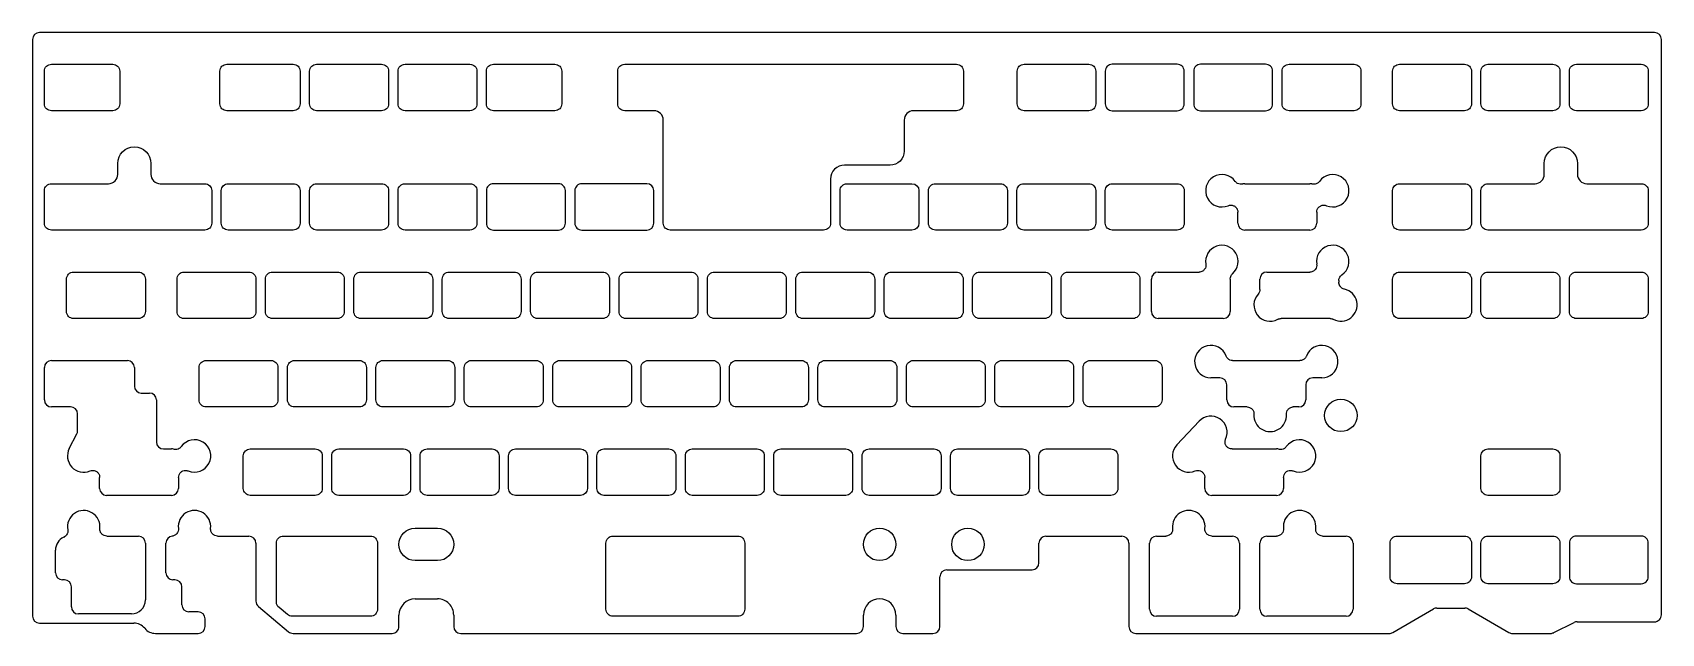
# Model space of a CAD drawing. Header units: millimetres. Extents: x -2 to 349, y -129 to 1.
import ezdxf

# ---------------------------------------------------------------- set-up
doc = ezdxf.new("R2010")
doc.units = ezdxf.units.MM
doc.layers.get('0').update_dxf_attribs({"linetype": 'CONTINUOUS'})

msp = doc.modelspace()

# ---------------------------------------------------------------- linework, layer by layer
for p, q in [((347.12, 0.73), (-0.87, 0.73)), ((-2.37, -0.77), (-2.37, -125.03)), ((348.62, -124.73), (348.62, -0.77)), ((258.85, -31.83), (272.85, -31.83)), ((257.35, -40.33), (257.35, -37.96)), ((274.35, -37.96), (274.35, -40.33)), ((272.85, -41.83), (258.85, -41.83)), ((238.71, -59.38), (238.71, -52.38)), ((240.21, -50.88), (248.98, -50.88)), ((255.71, -52.38), (255.71, -59.38)), ((262.11, -54.6), (262.11, -52.38)), ((263.61, -50.88), (272.85, -50.88)), ((279.11, -52.71), (279.11, -53.08)), ((254.21, -60.88), (240.21, -60.88)), ((277.21, -60.88), (266.65, -60.88)), ((1.68, -69.93), (18.06, -69.93)), ((256.22, -69.93), (270.72, -69.93)), ((0.18, -78.43), (0.18, -71.43)), ((19.56, -71.43), (19.56, -75.43)), ((253.47, -73.68), (251.53, -73.68)), ((275.41, -73.68), (273.47, -73.68)), ((21.06, -76.93), (22.82, -76.93)), ((254.97, -78.43), (254.97, -75.18)), ((271.97, -75.18), (271.97, -78.43)), ((5.82, -79.93), (1.68, -79.93)), ((24.32, -78.43), (24.32, -87.48)), ((259.32, -79.93), (256.47, -79.93)), ((270.47, -79.93), (269.3, -79.93)), ((7.32, -85.07), (7.32, -81.43)), ((244.22, -88.1), (248.98, -83.02)), ((5.53, -88.89), (7.15, -85.76)), ((25.82, -88.98), (27.58, -88.98)), ((256.09, -88.98), (265.71, -88.98)), ((12.08, -97.48), (12.08, -95.11)), ((29.08, -95.11), (29.08, -97.48)), ((250.21, -97.48), (250.21, -95.11)), ((267.21, -95.11), (267.21, -97.48)), ((27.58, -98.98), (13.58, -98.98)), ((265.71, -98.98), (251.71, -98.98)), ((13.62, -107.77), (20.44, -107.77)), ((37.49, -107.77), (44.25, -107.77)), ((215.99, -107.77), (232.37, -107.77)), ((239.8, -107.77), (241.8, -107.77)), ((251.74, -107.77), (256.18, -107.77)), ((263.61, -107.77), (265.67, -107.77)), ((275.62, -107.77), (280.66, -107.77)), ((2.56, -115.68), (2.56, -110.77)), ((21.94, -109.27), (21.94, -121.53)), ((26.37, -115.68), (26.37, -109.27)), ((45.75, -109.27), (45.75, -121.78)), ((214.49, -113.54), (214.49, -109.27)), ((233.87, -109.27), (233.87, -127.23)), ((238.3, -123.53), (238.3, -109.27)), ((257.68, -109.27), (257.68, -123.53)), ((262.11, -123.53), (262.11, -109.27)), ((282.16, -109.27), (282.16, -123.53)), ((194.65, -115.04), (212.99, -115.04)), ((4.49, -117.18), (4.06, -117.18)), ((5.99, -123.03), (5.99, -118.68)), ((28.3, -117.18), (27.87, -117.18)), ((29.8, -122.58), (29.8, -118.68)), ((193.15, -127.23), (193.15, -116.54)), ((80.08, -121.29), (84.88, -121.29)), ((18.94, -124.53), (7.49, -124.53)), ((33.3, -124.08), (31.3, -124.08)), ((34.8, -127.23), (34.8, -125.58)), ((46.29, -122.93), (52.78, -128.38)), ((76.58, -127.23), (76.58, -124.79)), ((88.38, -124.79), (88.38, -127.23)), ((176.66, -127.23), (176.66, -124.79)), ((183.66, -124.79), (183.66, -127.23)), ((256.18, -125.03), (239.8, -125.03)), ((280.66, -125.03), (263.61, -125.03)), ((290.74, -128.53), (299.5, -123.47)), ((300.25, -123.27), (306.24, -123.27)), ((306.99, -123.47), (315.75, -128.53)), ((330.46, -126.23), (347.12, -126.23)), ((-0.87, -126.53), (19.46, -126.53)), ((24.11, -128.73), (33.3, -128.73)), ((53.75, -128.73), (75.08, -128.73)), ((89.88, -128.73), (175.16, -128.73)), ((185.16, -128.73), (191.65, -128.73)), ((235.37, -128.73), (289.99, -128.73)), ((316.5, -128.73), (324.74, -128.73)), ((325.42, -128.57), (329.79, -126.39))]:
    msp.add_line(p, q)
for points in [[(16.4, -7.59), (16.4, -14.62, -0.414214), (14.9, -16.12), (1.68, -16.12, -0.414214), (0.18, -14.62), (0.18, -7.59, -0.414214), (1.68, -6.09), (14.9, -6.09, -0.414214)], [(55.28, -7.59), (55.28, -14.62, -0.414214), (53.78, -16.12), (39.5, -16.12, -0.414214), (38, -14.62), (38, -7.59, -0.414214), (39.5, -6.09), (53.78, -6.09, -0.414214)], [(74.33, -7.59), (74.33, -14.62, -0.414214), (72.83, -16.12), (58.83, -16.12, -0.414214), (57.33, -14.62), (57.33, -7.59, -0.414214), (58.83, -6.09), (72.83, -6.09, -0.414214)], [(93.38, -7.59), (93.38, -14.62, -0.414214), (91.88, -16.12), (77.88, -16.12, -0.414214), (76.38, -14.62), (76.38, -7.59, -0.414214), (77.88, -6.09), (91.88, -6.09, -0.414214)], [(111.65, -7.59), (111.65, -14.62, -0.414214), (110.15, -16.12), (96.93, -16.12, -0.414214), (95.43, -14.62), (95.43, -7.59, -0.414214), (96.93, -6.09), (110.15, -6.09, -0.414214)], [(198.22, -7.59), (198.22, -14.62, -0.414214), (196.72, -16.12), (187.44, -16.12, 0.414214), (185.44, -18.12), (185.44, -24.83, -0.414214), (182.44, -27.83), (172.58, -27.83, 0.414214), (169.58, -30.83), (169.58, -40.33, -0.414214), (168.08, -41.83), (135.03, -41.83, -0.414214), (133.53, -40.33), (133.53, -18.12, 0.414214), (131.53, -16.12), (125.22, -16.12, -0.414214), (123.72, -14.62), (123.72, -7.59, -0.414214), (125.22, -6.09), (196.72, -6.09, -0.414214)], [(225.23, -16.12), (211.3, -16.12, -0.414214), (209.8, -14.62), (209.8, -7.59, -0.414214), (211.3, -6.09), (225.23, -6.09, -0.414214), (226.73, -7.59), (226.73, -14.62, -0.414214)], [(228.78, -14.62, 0.414214), (230.28, -16.12), (244.28, -16.12, 0.414214), (245.78, -14.62), (245.78, -7.59, 0.414214), (244.28, -6.09), (230.28, -6.09, 0.414214), (228.78, -7.59)], [(247.83, -14.62, 0.414214), (249.33, -16.12), (263.33, -16.12, 0.414214), (264.83, -14.62), (264.83, -7.59, 0.414214), (263.33, -6.09), (249.33, -6.09, 0.414214), (247.83, -7.59)], [(266.88, -14.62), (266.88, -7.59, -0.414214), (268.38, -6.09), (282.38, -6.09, -0.414214), (283.88, -7.59), (283.88, -14.62, -0.414214), (282.38, -16.12), (268.38, -16.12, -0.414214)], [(290.69, -14.62), (290.69, -7.59, -0.414214), (292.19, -6.09), (306.19, -6.09, -0.414214), (307.69, -7.59), (307.69, -14.62, -0.414214), (306.19, -16.12), (292.19, -16.12, -0.414214)], [(326.74, -7.59), (326.74, -14.62, -0.414214), (325.24, -16.12), (311.24, -16.12, -0.414214), (309.74, -14.62), (309.74, -7.59, -0.414214), (311.24, -6.09), (325.24, -6.09, -0.414214)], [(345.79, -7.59), (345.79, -14.62, -0.414214), (344.29, -16.12), (330.29, -16.12, -0.414214), (328.79, -14.62), (328.79, -7.59, -0.414214), (330.29, -6.09), (344.29, -6.09, -0.414214)], [(1.68, -31.83), (13.98, -31.83, 0.414214), (15.98, -29.83), (15.98, -27.46, -1), (23.13, -27.46), (23.13, -29.83, 0.414214), (25.13, -31.83), (34.73, -31.83, -0.414214), (36.23, -33.33), (36.23, -40.33, -0.414214), (34.73, -41.83), (34.73, -41.83), (1.68, -41.83, -0.414214), (0.18, -40.33), (0.18, -33.33, -0.414214)], [(344.29, -41.83), (311.24, -41.83, -0.414214), (309.74, -40.33), (309.74, -33.33, -0.414214), (311.24, -31.83), (321.38, -31.83, 0.414214), (323.38, -29.83), (323.38, -27.46, -1), (330.53, -27.46), (330.53, -29.83, 0.414214), (332.53, -31.83), (344.29, -31.83, -0.414214), (345.79, -33.33), (345.79, -40.33, -0.414214)], [(55.28, -33.33), (55.28, -40.33, -0.414214), (53.78, -41.83), (39.78, -41.83, -0.414214), (38.28, -40.33), (38.28, -33.33, -0.414214), (39.78, -31.83), (53.78, -31.83, -0.414214)], [(57.33, -40.33), (57.33, -33.33, -0.414214), (58.83, -31.83), (72.83, -31.83, -0.414214), (74.33, -33.33), (74.33, -40.33, -0.414214), (72.83, -41.83), (58.83, -41.83, -0.414214)], [(91.88, -41.83), (77.88, -41.83, -0.414214), (76.38, -40.33), (76.38, -33.33, -0.414214), (77.88, -31.83), (91.88, -31.83, -0.414214), (93.38, -33.33), (93.38, -40.33, -0.414214)], [(95.43, -40.33, 0.414214), (96.93, -41.83), (110.93, -41.83, 0.414214), (112.43, -40.33), (112.43, -33.33, 0.414214), (110.93, -31.83), (96.93, -31.83, 0.414214), (95.43, -33.33)], [(114.48, -40.33, 0.414214), (115.98, -41.83), (129.98, -41.83, 0.414213), (131.48, -40.33), (131.48, -33.33, 0.414213), (129.98, -31.83), (115.98, -31.83, 0.414214), (114.48, -33.33)], [(188.63, -33.33), (188.63, -40.33, -0.414213), (187.13, -41.83), (173.13, -41.83, -0.414214), (171.63, -40.33), (171.63, -33.33, -0.414214), (173.13, -31.83), (187.13, -31.83, -0.414213)], [(190.68, -40.33), (190.68, -33.33, -0.414214), (192.18, -31.83), (206.18, -31.83, -0.414214), (207.68, -33.33), (207.68, -40.33, -0.414214), (206.18, -41.83), (192.18, -41.83, -0.414214)], [(209.73, -40.33), (209.73, -33.33, -0.414214), (211.23, -31.83), (225.23, -31.83, -0.414214), (226.73, -33.33), (226.73, -40.33, -0.414214), (225.23, -41.83), (211.23, -41.83, -0.414214)], [(228.78, -40.33), (228.78, -33.33, -0.414214), (230.28, -31.83), (244.28, -31.83, -0.414214), (245.78, -33.33), (245.78, -40.33, -0.414214), (244.28, -41.83), (230.28, -41.83, -0.414214)], [(290.69, -40.33), (290.69, -33.33, -0.414214), (292.19, -31.83), (306.19, -31.83, -0.414214), (307.69, -33.33), (307.69, -40.33, -0.414214), (306.19, -41.83), (292.19, -41.83, -0.414214)], [(21.94, -52.38), (21.94, -59.38, -0.414214), (20.44, -60.88), (6.44, -60.88, -0.414214), (4.94, -59.38), (4.94, -52.38, -0.414214), (6.44, -50.88), (20.44, -50.88, -0.414214)], [(45.75, -52.38), (45.75, -59.38, -0.414214), (44.25, -60.88), (30.25, -60.88, -0.414214), (28.75, -59.38), (28.75, -52.38, -0.414214), (30.25, -50.88), (44.25, -50.88, -0.414214)], [(49.3, -50.88), (63.3, -50.88, -0.414214), (64.8, -52.38), (64.8, -59.38, -0.414214), (63.3, -60.88), (49.3, -60.88, -0.414214), (47.8, -59.38), (47.8, -52.38, -0.414214)], [(68.35, -50.88), (82.35, -50.88, -0.414214), (83.85, -52.38), (83.85, -59.38, -0.414214), (82.35, -60.88), (68.35, -60.88, -0.414214), (66.85, -59.38), (66.85, -52.38, -0.414214)], [(87.4, -50.88), (101.4, -50.88, -0.414214), (102.9, -52.38), (102.9, -59.38, -0.414214), (101.4, -60.88), (87.4, -60.88, -0.414214), (85.9, -59.38), (85.9, -52.38, -0.414214)], [(106.45, -50.88), (120.45, -50.88, -0.414214), (121.95, -52.38), (121.95, -59.38, -0.414214), (120.45, -60.88), (106.45, -60.88, -0.414214), (104.95, -59.38), (104.95, -52.38, -0.414214)], [(125.5, -50.88), (139.5, -50.88, -0.414214), (141, -52.38), (141, -59.38, -0.414214), (139.5, -60.88), (125.5, -60.88, -0.414214), (124, -59.38), (124, -52.38, -0.414214)], [(144.55, -50.88), (158.55, -50.88, -0.414214), (160.05, -52.38), (160.05, -59.38, -0.414214), (158.55, -60.88), (144.55, -60.88, -0.414214), (143.05, -59.38), (143.05, -52.38, -0.414214)], [(163.6, -50.88), (177.6, -50.88, -0.414214), (179.1, -52.38), (179.1, -59.38, -0.414214), (177.6, -60.88), (163.6, -60.88, -0.414214), (162.1, -59.38), (162.1, -52.38, -0.414214)], [(182.65, -50.88), (196.65, -50.88, -0.414214), (198.15, -52.38), (198.15, -59.38, -0.414214), (196.65, -60.88), (182.65, -60.88, -0.414214), (181.15, -59.38), (181.15, -52.38, -0.414214)], [(201.7, -50.88), (215.7, -50.88, -0.414214), (217.2, -52.38), (217.2, -59.38, -0.414214), (215.7, -60.88), (201.7, -60.88, -0.414214), (200.2, -59.38), (200.2, -52.38, -0.414214)], [(220.75, -50.88), (234.75, -50.88, -0.414214), (236.25, -52.38), (236.25, -59.38, -0.414214), (234.75, -60.88), (220.75, -60.88, -0.414214), (219.25, -59.38), (219.25, -52.38, -0.414214)], [(290.69, -59.38), (290.69, -52.38, -0.414214), (292.19, -50.88), (306.19, -50.88, -0.414214), (307.69, -52.38), (307.69, -59.38, -0.414214), (306.19, -60.88), (292.19, -60.88, -0.414214)], [(309.74, -59.38), (309.74, -52.38, -0.414214), (311.24, -50.88), (325.24, -50.88, -0.414214), (326.74, -52.38), (326.74, -59.38, -0.414214), (325.24, -60.88), (311.24, -60.88, -0.414214)], [(344.29, -60.88), (330.29, -60.88, -0.414214), (328.79, -59.38), (328.79, -52.38, -0.414214), (330.29, -50.88), (344.29, -50.88, -0.414214), (345.79, -52.38), (345.79, -59.38, -0.414214)], [(50.51, -71.43), (50.51, -78.43, -0.414214), (49.01, -79.93), (35.01, -79.93, -0.414214), (33.51, -78.43), (33.51, -71.43, -0.414214), (35.01, -69.93), (49.01, -69.93, -0.414214)], [(52.56, -78.43), (52.56, -71.43, -0.414214), (54.06, -69.93), (68.06, -69.93, -0.414214), (69.56, -71.43), (69.56, -78.43, -0.414214), (68.06, -79.93), (54.06, -79.93, -0.414214)], [(71.61, -78.43), (71.61, -71.43, -0.414214), (73.11, -69.93), (87.11, -69.93, -0.414214), (88.61, -71.43), (88.61, -78.43, -0.414214), (87.11, -79.93), (73.11, -79.93, -0.414214)], [(90.66, -78.43), (90.66, -71.43, -0.414214), (92.16, -69.93), (106.16, -69.93, -0.414214), (107.66, -71.43), (107.66, -78.43, -0.414214), (106.16, -79.93), (92.16, -79.93, -0.414214)], [(109.71, -78.43), (109.71, -71.43, -0.414214), (111.21, -69.93), (125.21, -69.93, -0.414214), (126.71, -71.43), (126.71, -78.43, -0.414214), (125.21, -79.93), (111.21, -79.93, -0.414214)], [(128.76, -78.43), (128.76, -71.43, -0.414214), (130.26, -69.93), (144.26, -69.93, -0.414214), (145.76, -71.43), (145.76, -78.43, -0.414214), (144.26, -79.93), (130.26, -79.93, -0.414214)], [(147.81, -78.43), (147.81, -71.43, -0.414214), (149.31, -69.93), (163.31, -69.93, -0.414214), (164.81, -71.43), (164.81, -78.43, -0.414214), (163.31, -79.93), (149.31, -79.93, -0.414214)], [(166.86, -78.43), (166.86, -71.43, -0.414214), (168.36, -69.93), (182.36, -69.93, -0.414214), (183.86, -71.43), (183.86, -78.43, -0.414214), (182.36, -79.93), (168.36, -79.93, -0.414214)], [(185.91, -78.43), (185.91, -71.43, -0.414214), (187.41, -69.93), (201.41, -69.93, -0.414214), (202.91, -71.43), (202.91, -78.43, -0.414214), (201.41, -79.93), (187.41, -79.93, -0.414214)], [(204.96, -78.43), (204.96, -71.43, -0.414214), (206.46, -69.93), (220.46, -69.93, -0.414214), (221.96, -71.43), (221.96, -78.43, -0.414214), (220.46, -79.93), (206.46, -79.93, -0.414214)], [(224.01, -78.43), (224.01, -71.43, -0.414214), (225.51, -69.93), (239.51, -69.93, -0.414214), (241.01, -71.43), (241.01, -78.43, -0.414214), (239.51, -79.93), (225.51, -79.93, -0.414214)], [(60.04, -90.48), (60.04, -97.48, -0.414214), (58.54, -98.98), (44.54, -98.98, -0.414214), (43.04, -97.48), (43.04, -90.48, -0.414214), (44.54, -88.98), (58.54, -88.98, -0.414214)], [(63.59, -88.98), (77.59, -88.98, -0.414214), (79.09, -90.48), (79.09, -97.48, -0.414214), (77.59, -98.98), (63.59, -98.98, -0.414214), (62.09, -97.48), (62.09, -90.48, -0.414214)], [(82.64, -88.98), (96.64, -88.98, -0.414214), (98.14, -90.48), (98.14, -97.48, -0.414214), (96.64, -98.98), (82.64, -98.98, -0.414214), (81.14, -97.48), (81.14, -90.48, -0.414214)], [(101.69, -88.98), (115.69, -88.98, -0.414214), (117.19, -90.48), (117.19, -97.48, -0.414214), (115.69, -98.98), (101.69, -98.98, -0.414214), (100.19, -97.48), (100.19, -90.48, -0.414214)], [(120.74, -88.98), (134.74, -88.98, -0.414214), (136.24, -90.48), (136.24, -97.48, -0.414214), (134.74, -98.98), (120.74, -98.98, -0.414214), (119.24, -97.48), (119.24, -90.48, -0.414214)], [(139.79, -88.98), (153.79, -88.98, -0.414214), (155.29, -90.48), (155.29, -97.48, -0.414214), (153.79, -98.98), (139.79, -98.98, -0.414214), (138.29, -97.48), (138.29, -90.48, -0.414214)], [(158.84, -88.98), (172.84, -88.98, -0.414214), (174.34, -90.48), (174.34, -97.48, -0.414214), (172.84, -98.98), (158.84, -98.98, -0.414214), (157.34, -97.48), (157.34, -90.48, -0.414214)], [(177.89, -88.98), (191.89, -88.98, -0.414214), (193.39, -90.48), (193.39, -97.48, -0.414214), (191.89, -98.98), (177.89, -98.98, -0.414214), (176.39, -97.48), (176.39, -90.48, -0.414214)], [(196.94, -88.98), (210.94, -88.98, -0.414214), (212.44, -90.48), (212.44, -97.48, -0.414214), (210.94, -98.98), (196.94, -98.98, -0.414214), (195.44, -97.48), (195.44, -90.48, -0.414214)], [(215.99, -88.98), (229.99, -88.98, -0.414214), (231.49, -90.48), (231.49, -97.48, -0.414214), (229.99, -98.98), (215.99, -98.98, -0.414214), (214.49, -97.48), (214.49, -90.48, -0.414214)], [(326.74, -90.48), (326.74, -97.48, -0.414214), (325.24, -98.98), (311.24, -98.98, -0.414214), (309.74, -97.48), (309.74, -90.48, -0.414214), (311.24, -88.98), (325.24, -88.98, -0.414214)], [(50.18, -122.02), (50.18, -109.27, -0.414214), (51.68, -107.77), (70.45, -107.77, -0.414214), (71.95, -109.27), (71.95, -123.53, -0.414214), (70.45, -125.03), (53.53, -125.03, -0.173115), (52.58, -124.69), (50.73, -123.18, -0.224967)], [(84.88, -113.05), (80.08, -113.05, -1), (80.08, -106.05), (84.88, -106.05, -1)], [(121.19, -123.53), (121.19, -109.27, -0.414214), (122.69, -107.77), (149.6, -107.77, -0.414214), (151.1, -109.27), (151.1, -123.53, -0.414214), (149.6, -125.03), (122.69, -125.03, -0.414214)], [(306.19, -118.03), (291.66, -118.03, -0.414214), (290.16, -116.53), (290.16, -109.27, -0.414214), (291.66, -107.77), (306.19, -107.77, -0.414214), (307.69, -109.27), (307.69, -116.53, -0.414214)], [(326.74, -109.27), (326.74, -116.53, -0.414214), (325.24, -118.03), (311.24, -118.03, -0.414214), (309.74, -116.53), (309.74, -109.27, -0.414214), (311.24, -107.77), (325.24, -107.77, -0.414214)], [(345.79, -109.27, 0.414214), (344.29, -107.77), (330.29, -107.77, 0.414214), (328.79, -109.27), (328.79, -116.53, 0.414214), (330.29, -118.03), (344.29, -118.03, 0.414214), (345.79, -116.53)]]:
    msp.add_lwpolyline(points, format="xyb", close=True)
for centre in [(279.55, -81.76), (180.16, -109.55), (199.18, -109.55)]:
    msp.add_circle(centre, 3.5)
for centre, radius, start, end in [((-0.87, -0.77), 1.5, 90, 180), ((347.12, -0.77), 1.5, 0, 90), ((253.91, -33.35), 3.5, 35.3025, 292.8012), ((277.79, -33.35), 3.5, -112.8093, 144.7006), ((258.85, -33.33), 1.5, 90, 106.601), ((272.85, -33.33), 1.5, 73.3892, 90), ((258.85, -40.33), 1.5, 180, 270), ((272.85, -40.33), 1.5, 270, 360), ((253.91, -48.59), 3.5, -48.7491, 189.1186), ((277.79, -48.59), 3.5, -55.6087, 189.1552), ((240.21, -52.38), 1.5, 90, 180), ((254.21, -52.38), 1.5, 0, 0.6351), ((263.61, -52.38), 1.5, 90, 180), ((264.31, -57.96), 3.5, 137.6624, 297.8907), ((279.55, -57.96), 3.5, -117.8907, 77.7129), ((240.21, -59.38), 1.5, 180, 270), ((254.21, -59.38), 1.5, 270, 360), ((251.53, -70.18), 3.5, 20.4204, 270), ((275.41, -70.18), 3.5, -90, 159.5805), ((1.68, -71.43), 1.5, 90, 180), ((18.06, -71.43), 1.5, 0, 90), ((253.47, -75.18), 1.5, 0, 90), ((273.47, -75.18), 1.5, 90, 180), ((21.06, -75.43), 1.5, 180, 270), ((22.82, -78.43), 1.5, 0, 90), ((1.68, -78.43), 1.5, 180, 270), ((5.82, -81.43), 1.5, 0, 90), ((256.47, -78.43), 1.5, 180, 270), ((270.47, -78.43), 1.5, 270, 360), ((251.53, -85.42), 3.5, -24.399, 136.8478), ((264.31, -81.76), 3.5, -183.8322, 3.8322), ((5.82, -85.07), 1.5, 332.7069, 360), ((25.82, -87.48), 1.5, 180, 270), ((32.52, -90.5), 3.5, -112.8089, 144.6916), ((270.65, -90.5), 3.5, -112.809, 144.6998), ((8.65, -90.5), 3.5, 152.7069, 292.8015), ((27.58, -90.48), 1.5, 73.3807, 90), ((246.77, -90.5), 3.5, 136.8478, 292.8015), ((265.71, -90.48), 1.5, 73.389, 90), ((13.58, -97.48), 1.5, 180, 270), ((27.58, -97.48), 1.5, 270, 360), ((251.71, -97.48), 1.5, 180, 270), ((265.71, -97.48), 1.5, 270, 360), ((8.65, -105.74), 3.5, -6.092, 190.5853), ((32.52, -105.74), 3.5, -6.0928, 186.2891), ((246.77, -105.74), 3.5, -6.1001, 186.1001), ((270.65, -105.74), 3.5, -6.1009, 186.1009), ((5.56, -110.77), 3, 113.963, 180), ((20.44, -109.27), 1.5, 0, 90), ((27.87, -109.27), 1.5, 96.107, 180), ((44.25, -109.27), 1.5, 0, 90), ((215.99, -109.27), 1.5, 90, 180), ((232.37, -109.27), 1.5, 0, 90), ((239.8, -109.27), 1.5, 90, 180), ((256.18, -109.27), 1.5, 0, 90), ((263.61, -109.27), 1.5, 90, 180), ((280.66, -109.27), 1.5, 0, 90), ((4.06, -115.68), 1.5, 180, 270), ((27.87, -115.68), 1.5, 180, 270), ((194.65, -116.54), 1.5, 90, 180), ((212.99, -113.54), 1.5, -90, 0), ((4.49, -118.68), 1.5, 0, 90), ((28.3, -118.68), 1.5, 0, 90), ((18.94, -121.53), 3, -90, 0), ((31.3, -122.58), 1.5, 180, 270), ((47.25, -121.78), 1.5, 180, 230), ((80.08, -124.79), 3.5, 90.0002, 180.0002), ((84.88, -124.79), 3.5, 0.0002, 90.0002), ((180.16, -124.79), 3.5, 0, 180), ((-0.87, -125.03), 1.5, 180, 270), ((7.49, -123.03), 1.5, 180, 270), ((33.3, -125.58), 1.5, 0, 90), ((239.8, -123.53), 1.5, 180, 270), ((256.18, -123.53), 1.5, -90, 0), ((263.61, -123.53), 1.5, 180, 270), ((280.66, -123.53), 1.5, -90, 0), ((300.25, -124.77), 1.5, 90, 120.0091), ((306.24, -124.77), 1.5, 59.9912, 90), ((330.46, -127.73), 1.5, 89.9912, 116.586), ((347.12, -124.73), 1.5, -90.0088, 0), ((19.46, -129.53), 3, 39.2939, 90), ((24.11, -125.73), 3, 219.2939, 270), ((33.3, -127.23), 1.5, -90, 0), ((53.75, -127.23), 1.5, 230, 270), ((75.08, -127.23), 1.5, -90, 0.0002), ((89.88, -127.23), 1.5, 180.0002, 270), ((175.16, -127.23), 1.5, -90, 0), ((185.16, -127.23), 1.5, 180, 270), ((191.65, -127.23), 1.5, -90, 0), ((235.37, -127.23), 1.5, 180, 270), ((289.99, -127.23), 1.5, 270, 300.0091), ((316.5, -127.23), 1.5, 239.9912, 270), ((324.74, -127.23), 1.5, 270, 296.586)]:
    msp.add_arc(centre, radius, start, end)
for points, knots in [([(258.42, -31.9), (258.24, -31.95), (258.04, -31.97), (257.65, -31.93), (257.46, -31.87), (257.19, -31.73), (257.09, -31.66), (256.92, -31.51), (256.84, -31.42), (256.77, -31.33)], [0, 0, 0, 0, 0.0585967, 0.0585967, 0.1171933, 0.1171933, 0.1521494, 0.1521494, 0.1871055, 0.1871055, 0.1871055, 0.1871055]), ([(274.93, -31.33), (274.82, -31.49), (274.68, -31.62), (274.35, -31.83), (274.16, -31.9), (273.86, -31.96), (273.74, -31.96), (273.51, -31.95), (273.39, -31.93), (273.28, -31.9)], [0, 0, 0, 0, 0.0585967, 0.0585967, 0.1171933, 0.1171933, 0.1521664, 0.1521664, 0.1871395, 0.1871395, 0.1871395, 0.1871395]), ([(255.27, -36.57), (255.45, -36.5), (255.64, -36.46), (256.03, -36.46), (256.23, -36.49), (256.59, -36.64), (256.76, -36.75), (257.04, -37.02), (257.15, -37.18), (257.27, -37.45), (257.3, -37.55), (257.34, -37.75), (257.35, -37.85), (257.35, -37.96)], [0, 0, 0, 0, 0.0585967, 0.0585967, 0.1171933, 0.1171933, 0.17579, 0.17579, 0.2343867, 0.2343867, 0.2652447, 0.2652447, 0.2961028, 0.2961028, 0.2961028, 0.2961028]), ([(274.35, -37.96), (274.35, -37.76), (274.39, -37.57), (274.54, -37.21), (274.65, -37.04), (274.92, -36.76), (275.08, -36.65), (275.44, -36.5), (275.64, -36.46), (275.93, -36.46), (276.04, -36.47), (276.24, -36.5), (276.34, -36.53), (276.43, -36.57)], [0, 0, 0, 0, 0.0585967, 0.0585967, 0.1171933, 0.1171933, 0.17579, 0.17579, 0.2343867, 0.2343867, 0.2652553, 0.2652553, 0.296124, 0.296124, 0.296124, 0.296124]), ([(250.46, -49.14), (250.49, -49.34), (250.48, -49.53), (250.39, -49.91), (250.31, -50.09), (250.08, -50.41), (249.94, -50.55), (249.66, -50.73), (249.53, -50.78), (249.26, -50.86), (249.12, -50.88), (248.98, -50.88)], [0, 0, 0, 0, 0.0585967, 0.0585967, 0.1171933, 0.1171933, 0.17579, 0.17579, 0.217986, 0.217986, 0.260182, 0.260182, 0.260182, 0.260182]), ([(255.71, -52.36), (255.71, -52.17), (255.74, -51.98), (255.86, -51.68), (255.92, -51.58), (256.05, -51.39), (256.13, -51.3), (256.22, -51.22)], [0, 0, 0, 0, 0.0585967, 0.0585967, 0.0940751, 0.0940751, 0.1295536, 0.1295536, 0.1295536, 0.1295536]), ([(274.33, -49.15), (274.37, -49.34), (274.36, -49.54), (274.27, -49.92), (274.19, -50.1), (273.96, -50.41), (273.82, -50.55), (273.53, -50.73), (273.4, -50.79), (273.13, -50.86), (272.99, -50.88), (272.85, -50.88)], [0, 0, 0, 0, 0.0585967, 0.0585967, 0.1171933, 0.1171933, 0.17579, 0.17579, 0.218034, 0.218034, 0.2602781, 0.2602781, 0.2602781, 0.2602781]), ([(279.11, -52.71), (279.11, -52.52), (279.15, -52.33), (279.28, -52.01), (279.36, -51.88), (279.54, -51.66), (279.65, -51.56), (279.77, -51.48)], [0, 0, 0, 0, 0.0585967, 0.0585967, 0.1022584, 0.1022584, 0.1459201, 0.1459201, 0.1459201, 0.1459201]), ([(262.11, -54.6), (262.11, -54.78), (262.08, -54.97), (261.95, -55.31), (261.85, -55.47), (261.72, -55.61)], [0, 0, 0, 0, 0.0555769, 0.0555769, 0.1111539, 0.1111539, 0.1111539, 0.1111539]), ([(280.29, -54.54), (280.1, -54.5), (279.92, -54.42), (279.6, -54.2), (279.46, -54.06), (279.28, -53.78), (279.22, -53.64), (279.13, -53.37), (279.11, -53.22), (279.11, -53.08)], [0, 0, 0, 0, 0.0585967, 0.0585967, 0.1171933, 0.1171933, 0.1605816, 0.1605816, 0.2039699, 0.2039699, 0.2039699, 0.2039699]), ([(265.95, -61.06), (266.05, -61), (266.17, -60.96), (266.41, -60.9), (266.53, -60.88), (266.65, -60.88)], [0, 0, 0, 0, 0.03655388, 0.03655388, 0.07310776, 0.07310776, 0.07310776, 0.07310776]), ([(277.21, -60.88), (277.33, -60.88), (277.45, -60.9), (277.69, -60.96), (277.8, -61), (277.91, -61.06)], [0, 0, 0, 0, 0.03655386, 0.03655386, 0.07310772, 0.07310772, 0.07310772, 0.07310772]), ([(256.22, -69.93), (256.02, -69.93), (255.83, -69.9), (255.47, -69.75), (255.3, -69.64), (255.09, -69.42), (255.02, -69.34), (254.9, -69.16), (254.85, -69.06), (254.81, -68.96)], [0, 0, 0, 0, 0.0585967, 0.0585967, 0.1171933, 0.1171933, 0.1498923, 0.1498923, 0.1825913, 0.1825913, 0.1825913, 0.1825913]), ([(272.13, -68.96), (272.06, -69.14), (271.96, -69.31), (271.69, -69.6), (271.53, -69.71), (271.26, -69.84), (271.15, -69.87), (270.94, -69.92), (270.83, -69.93), (270.72, -69.93)], [0, 0, 0, 0, 0.0585967, 0.0585967, 0.1171933, 0.1171933, 0.1498935, 0.1498935, 0.1825936, 0.1825936, 0.1825936, 0.1825936]), ([(259.32, -79.93), (259.52, -79.93), (259.71, -79.97), (260.07, -80.12), (260.24, -80.23), (260.51, -80.5), (260.62, -80.66), (260.75, -80.95), (260.78, -81.06), (260.82, -81.3), (260.83, -81.41), (260.82, -81.53)], [0, 0, 0, 0, 0.0585967, 0.0585967, 0.1171933, 0.1171933, 0.17579, 0.17579, 0.2110373, 0.2110373, 0.2462846, 0.2462846, 0.2462846, 0.2462846]), ([(267.8, -81.53), (267.79, -81.34), (267.81, -81.14), (267.94, -80.77), (268.04, -80.6), (268.29, -80.3), (268.45, -80.18), (268.72, -80.04), (268.84, -80), (269.06, -79.94), (269.18, -79.93), (269.3, -79.93)], [0, 0, 0, 0, 0.0585967, 0.0585967, 0.1171933, 0.1171933, 0.17579, 0.17579, 0.2110373, 0.2110373, 0.2462846, 0.2462846, 0.2462846, 0.2462846]), ([(256.09, -88.98), (255.89, -88.98), (255.7, -88.95), (255.34, -88.8), (255.17, -88.69), (254.89, -88.41), (254.78, -88.25), (254.63, -87.89), (254.59, -87.7), (254.58, -87.39), (254.6, -87.28), (254.64, -87.07), (254.67, -86.96), (254.72, -86.86)], [0, 0, 0, 0, 0.0585967, 0.0585967, 0.1171933, 0.1171933, 0.17579, 0.17579, 0.2343867, 0.2343867, 0.2673421, 0.2673421, 0.3002976, 0.3002976, 0.3002976, 0.3002976]), ([(29.66, -88.48), (29.55, -88.64), (29.41, -88.77), (29.08, -88.98), (28.9, -89.05), (28.59, -89.11), (28.47, -89.11), (28.24, -89.1), (28.12, -89.08), (28.01, -89.05)], [0, 0, 0, 0, 0.0585967, 0.0585967, 0.1171933, 0.1171933, 0.1521658, 0.1521658, 0.1871382, 0.1871382, 0.1871382, 0.1871382]), ([(267.79, -88.48), (267.68, -88.64), (267.53, -88.77), (267.2, -88.98), (267.02, -89.05), (266.71, -89.11), (266.6, -89.11), (266.36, -89.1), (266.25, -89.08), (266.14, -89.05)], [0, 0, 0, 0, 0.0585967, 0.0585967, 0.1171933, 0.1171933, 0.1521657, 0.1521657, 0.1871381, 0.1871381, 0.1871381, 0.1871381]), ([(10, -93.73), (10.18, -93.65), (10.37, -93.61), (10.77, -93.61), (10.96, -93.64), (11.32, -93.79), (11.49, -93.9), (11.77, -94.17), (11.88, -94.33), (12, -94.6), (12.03, -94.7), (12.07, -94.9), (12.08, -95.01), (12.08, -95.11)], [0, 0, 0, 0, 0.0585967, 0.0585967, 0.1171933, 0.1171933, 0.17579, 0.17579, 0.2343867, 0.2343867, 0.2652452, 0.2652452, 0.2961037, 0.2961037, 0.2961037, 0.2961037]), ([(29.08, -95.11), (29.08, -94.91), (29.12, -94.72), (29.27, -94.36), (29.38, -94.19), (29.65, -93.92), (29.82, -93.8), (30.17, -93.65), (30.37, -93.61), (30.67, -93.61), (30.77, -93.62), (30.97, -93.66), (31.07, -93.69), (31.16, -93.73)], [0, 0, 0, 0, 0.0585967, 0.0585967, 0.1171933, 0.1171933, 0.17579, 0.17579, 0.2343867, 0.2343867, 0.2652549, 0.2652549, 0.2961231, 0.2961231, 0.2961231, 0.2961231]), ([(248.13, -93.72), (248.31, -93.65), (248.5, -93.61), (248.89, -93.61), (249.08, -93.64), (249.45, -93.79), (249.61, -93.9), (249.89, -94.17), (250, -94.33), (250.12, -94.6), (250.16, -94.7), (250.2, -94.9), (250.21, -95), (250.21, -95.11)], [0, 0, 0, 0, 0.0585967, 0.0585967, 0.1171933, 0.1171933, 0.17579, 0.17579, 0.2343867, 0.2343867, 0.2652452, 0.2652452, 0.2961037, 0.2961037, 0.2961037, 0.2961037]), ([(267.21, -95.11), (267.21, -94.91), (267.25, -94.72), (267.39, -94.36), (267.5, -94.19), (267.78, -93.91), (267.94, -93.8), (268.3, -93.65), (268.49, -93.61), (268.79, -93.61), (268.89, -93.62), (269.1, -93.65), (269.19, -93.68), (269.29, -93.72)], [0, 0, 0, 0, 0.0585967, 0.0585967, 0.1171933, 0.1171933, 0.17579, 0.17579, 0.2343867, 0.2343867, 0.2652549, 0.2652549, 0.2961231, 0.2961231, 0.2961231, 0.2961231]), ([(5.2, -106.38), (5.24, -106.57), (5.24, -106.77), (5.16, -107.15), (5.08, -107.34), (4.89, -107.61), (4.8, -107.72), (4.59, -107.9), (4.47, -107.97), (4.34, -108.03)], [0, 0, 0, 0, 0.0585967, 0.0585967, 0.1171933, 0.1171933, 0.1591468, 0.1591468, 0.2011003, 0.2011003, 0.2011003, 0.2011003]), ([(13.62, -107.77), (13.42, -107.77), (13.23, -107.73), (12.87, -107.58), (12.7, -107.47), (12.42, -107.2), (12.31, -107.04), (12.19, -106.74), (12.15, -106.62), (12.11, -106.37), (12.11, -106.24), (12.13, -106.11)], [0, 0, 0, 0, 0.0585967, 0.0585967, 0.1171933, 0.1171933, 0.17579, 0.17579, 0.2140065, 0.2140065, 0.2522229, 0.2522229, 0.2522229, 0.2522229]), ([(29.04, -106.12), (29.06, -106.32), (29.05, -106.51), (28.94, -106.89), (28.85, -107.06), (28.61, -107.37), (28.46, -107.5), (28.2, -107.64), (28.1, -107.68), (27.91, -107.75), (27.81, -107.77), (27.71, -107.78)], [0, 0, 0, 0, 0.0585967, 0.0585967, 0.1171933, 0.1171933, 0.17579, 0.17579, 0.206245, 0.206245, 0.2367, 0.2367, 0.2367, 0.2367]), ([(37.49, -107.77), (37.3, -107.77), (37.1, -107.73), (36.74, -107.58), (36.58, -107.47), (36.3, -107.2), (36.19, -107.04), (36.06, -106.74), (36.03, -106.62), (35.99, -106.37), (35.99, -106.24), (36, -106.11)], [0, 0, 0, 0, 0.0585967, 0.0585967, 0.1171933, 0.1171933, 0.17579, 0.17579, 0.2140075, 0.2140075, 0.252225, 0.252225, 0.252225, 0.252225]), ([(243.29, -106.11), (243.31, -106.3), (243.29, -106.5), (243.18, -106.88), (243.09, -107.05), (242.85, -107.36), (242.7, -107.48), (242.42, -107.64), (242.3, -107.69), (242.05, -107.75), (241.93, -107.77), (241.8, -107.77)], [0, 0, 0, 0, 0.0585967, 0.0585967, 0.1171933, 0.1171933, 0.17579, 0.17579, 0.2140171, 0.2140171, 0.2522441, 0.2522441, 0.2522441, 0.2522441]), ([(251.74, -107.77), (251.55, -107.77), (251.35, -107.73), (250.99, -107.58), (250.83, -107.47), (250.55, -107.2), (250.44, -107.04), (250.31, -106.74), (250.28, -106.62), (250.24, -106.37), (250.24, -106.24), (250.25, -106.11)], [0, 0, 0, 0, 0.0585967, 0.0585967, 0.1171933, 0.1171933, 0.17579, 0.17579, 0.2140171, 0.2140171, 0.2522441, 0.2522441, 0.2522441, 0.2522441]), ([(267.17, -106.11), (267.19, -106.3), (267.17, -106.5), (267.06, -106.88), (266.97, -107.05), (266.73, -107.36), (266.58, -107.48), (266.29, -107.64), (266.18, -107.69), (265.93, -107.75), (265.8, -107.77), (265.67, -107.77)], [0, 0, 0, 0, 0.0585967, 0.0585967, 0.1171933, 0.1171933, 0.17579, 0.17579, 0.2140181, 0.2140181, 0.2522462, 0.2522462, 0.2522462, 0.2522462]), ([(275.62, -107.77), (275.42, -107.77), (275.23, -107.73), (274.87, -107.58), (274.7, -107.47), (274.43, -107.2), (274.31, -107.04), (274.19, -106.74), (274.15, -106.62), (274.12, -106.37), (274.11, -106.24), (274.13, -106.11)], [0, 0, 0, 0, 0.0585967, 0.0585967, 0.1171933, 0.1171933, 0.17579, 0.17579, 0.2140181, 0.2140181, 0.2522462, 0.2522462, 0.2522462, 0.2522462])]:
    msp.add_open_spline(points, degree=3, knots=knots)

doc.saveas('drawing.dxf')
